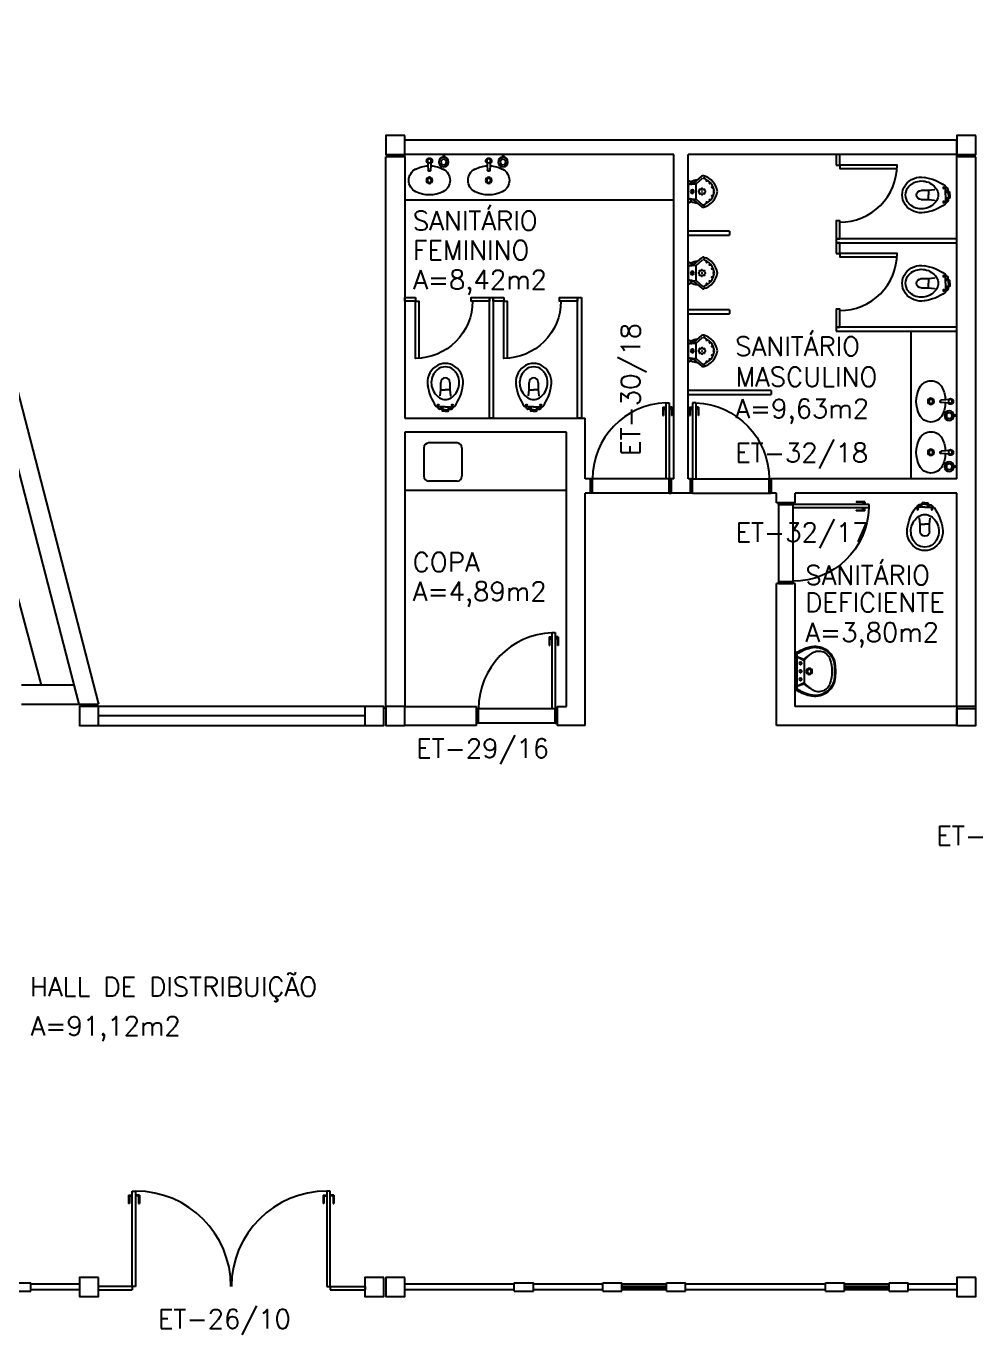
# Model space of a CAD drawing. Header units: centimetres. Extents: x -214 to 72, y 205 to 367.
# Drawn here: x -169.15 to -159.17, y 311.72 to 325.47 of the extents above; entities that cross this region are included whole.
import ezdxf

# ---------------------------------------------------------------- set-up
doc = ezdxf.new("R2010")
doc.units = ezdxf.units.CM
doc.header["$MEASUREMENT"] = 0
doc.layers.get('0').update_dxf_attribs({"linetype": 'CONTINUOUS'})
for name, color, linetype in [('ALV', 2, 'CONTINUOUS'), ('AREA', 2, 'CONTINUOUS'), ('DIV', 2, 'CONTINUOUS'), ('ENDEREÇO NOVO', 2, 'CONTINUOUS'), ('ESQ', 1, 'CONTINUOUS'), ('ESTRUT', 3, 'CONTINUOUS'), ('MACANETA', 2, 'CONTINUOUS'), ('MARCO', 2, 'CONTINUOUS'), ('PEÇAS', 1, 'CONTINUOUS'), ('PORTA', 1, 'CONTINUOUS'), ('SOLEIRA', 1, 'CONTINUOUS'), ('TEXTO', 2, 'CONTINUOUS')]:
    doc.layers.add(name, color=color, linetype=linetype)
doc.styles.add('UNB-100', font='simplex.shx', dxfattribs={"height": 0.2})

# ---------------------------------------------------------------- blocks, each defined once
blk = doc.blocks.new('PDFT')
at = {"color": 1}
for p, q in [((0.318, 0.979), (0.318, 0.889)), ((0.318, 0.979), (0.358, 0.979)), ((0.328, 0.969), (0.328, 0.889)), ((0.328, 0.969), (0.358, 0.969)), ((0.433, 0.979), (0.393, 0.979)), ((0.423, 0.969), (0.393, 0.969)), ((0.423, 0.969), (0.423, 0.889)), ((0.433, 0.979), (0.433, 0.889)), ((2.362, 0.979), (2.362, 0.889)), ((2.362, 0.979), (2.402, 0.979)), ((2.372, 0.969), (2.372, 0.889)), ((2.372, 0.969), (2.402, 0.969)), ((2.477, 0.979), (2.437, 0.979)), ((2.467, 0.969), (2.437, 0.969)), ((2.467, 0.969), (2.467, 0.889)), ((2.477, 0.979), (2.477, 0.889)), ((0.328, 0.889), (0.318, 0.889)), ((0.423, 0.889), (0.433, 0.889)), ((2.372, 0.889), (2.362, 0.889)), ((2.467, 0.889), (2.477, 0.889))]:
    blk.add_line(p, q, dxfattribs=at)
at = {"color": 2}
for p, q in [((0.358, 0.018), (0.358, 1.019)), ((0.358, 1.019), (0.393, 1.019)), ((0.393, 1.019), (0.393, 0.018)), ((2.402, 1.019), (2.402, 0.018)), ((2.437, 1.019), (2.402, 1.019)), ((2.437, 0.018), (2.437, 1.019)), ((0.358, 0.018), (0, 0.017)), ((0, 0.017), (0, -0.017)), ((0.393, 0.018), (0.358, 0.018)), ((0.358, 0.018), (0.358, -0.017)), ((2.402, 0.018), (2.437, 0.018)), ((2.437, 0.017), (2.437, -0.017)), ((2.437, 0.017), (2.805, 0.017)), ((2.805, 0.017), (2.805, -0.017)), ((0, -0.017), (0.358, -0.017)), ((2.437, -0.017), (2.805, -0.017))]:
    blk.add_line(p, q, dxfattribs=at)
at = {"color": 1}
for centre, start, end in [((0.393, 0.018), 0.0837, 90), ((2.402, 0.018), 90, 179.9163)]:
    blk.add_arc(centre, 1.002, start, end, dxfattribs=at)
blk = doc.blocks.new('DOOR80')
at = {"layer": 'MACANETA'}
for p, q in [((-0.015, -0.665), (-0.01, -0.665)), ((-0.015, -0.755), (-0.015, -0.665)), ((-0.01, -0.755), (-0.01, -0.665)), ((0.08, -0.665), (0.075, -0.665)), ((0.075, -0.755), (0.075, -0.665)), ((0.08, -0.755), (0.08, -0.665)), ((-0.015, -0.755), (0.012, -0.755)), ((-0.01, -0.735), (0.012, -0.735)), ((0.012, -0.763), (0.012, -0.728)), ((0.012, -0.728), (0.015, -0.728)), ((0.012, -0.763), (0.015, -0.763)), ((0.053, -0.728), (0.05, -0.728)), ((0.053, -0.763), (0.05, -0.763)), ((0.053, -0.763), (0.053, -0.728)), ((0.075, -0.735), (0.053, -0.735)), ((0.08, -0.755), (0.053, -0.755))]:
    blk.add_line(p, q, dxfattribs=at)
at = {"layer": 'PORTA'}
for p, q in [((0.015, -0.8), (0.015, 0)), ((0.015, 0), (0.05, 0)), ((0.05, -0.8), (0.05, 0)), ((0.05, -0.8), (0.015, -0.8))]:
    blk.add_line(p, q, dxfattribs=at)
at = {"layer": 'PORTA', "color": 1}
blk.add_arc((0.02, 0), 0.8, 272.1491, 0, dxfattribs=at)
blk = doc.blocks.new('PORTA80')
at = {"layer": 'MARCO'}
for p, q in [((0, 0), (0.02, 0)), ((0, -0.15), (0, 0)), ((0.02, -0.15), (0.02, 0)), ((0.005, 0), (0.005, 0)), ((0.005, 0), (0.005, 0)), ((0.827, 0), (0.847, 0)), ((0.827, -0.15), (0.827, 0)), ((0.828, 0), (0.828, 0)), ((0.828, 0), (0.828, 0)), ((0.828, 0), (0.828, 0)), ((0.847, -0.15), (0.847, 0)), ((-0.002, -0.15), (-0.002, -0.15)), ((-0.002, -0.15), (-0.002, -0.15)), ((-0.002, -0.15), (-0.002, -0.15)), ((0.02, -0.15), (0, -0.15)), ((0.827, -0.15), (0.847, -0.15)), ((0.828, -0.15), (0.828, -0.15)), ((0.828, -0.15), (0.828, -0.15)), ((0.828, -0.15), (0.828, -0.15))]:
    blk.add_line(p, q, dxfattribs=at)
at = {"layer": 'SOLEIRA'}
for p, q in [((0.048, 0), (0.828, 0)), ((0.02, -0.15), (0.828, -0.15))]:
    blk.add_line(p, q, dxfattribs=at)
at = {"layer": 'PORTA', "xscale": -1, "rotation": 179.9999999948552}
blk.add_blockref('DOOR80', (0.005, 0), dxfattribs=at)
blk = doc.blocks.new('VASO')
for p, q in [((0.1, 0), (0.1, 0.028)), ((0.1, 0), (0.1, -0.028)), ((0.146, 0.031), (0.113, 0.031)), ((0.114, 0), (0.114, 0.028)), ((0.114, 0), (0.114, -0.028)), ((0.119, 0.031), (0.119, 0.062)), ((0.146, 0.05), (0.119, 0.05)), ((0.146, 0), (0.146, 0.089)), ((0.146, 0), (0.146, -0.089)), ((0.261, 0.056), (0.259, 0.059)), ((0.323, 0.049), (0.261, 0.056)), ((0.401, 0.049), (0.323, 0.049)), ((0.323, 0.049), (0.323, 0)), ((0.323, -0.049), (0.323, 0)), ((0.146, -0.031), (0.113, -0.031)), ((0.119, -0.031), (0.119, -0.062)), ((0.146, -0.05), (0.119, -0.05)), ((0.261, -0.056), (0.259, -0.059)), ((0.323, -0.049), (0.261, -0.056)), ((0.401, -0.049), (0.323, -0.049))]:
    blk.add_line(p, q)
for centre in [(0.164, 0.075), (0.164, -0.075)]:
    blk.add_circle(centre, 0.00682)
for centre, radius, start, end in [((0.436, -0.294), 0.484, 97.6805, 126.3456), ((0.397, -0.04), 0.187, 54.2515, 147.3201), ((0.4, -0.02), 0.208, 36.8888, 100.1214), ((0.107, 0.028), 0.00697, 0.8534, 179.1466), ((0.128, 0.062), 0.00909, 126.1604, 180), ((0.404, -0.315), 0.477, 122.7818, 126.1604), ((0.155, 0.089), 0.00909, 126.3456, 180), ((0.334, 0), 0.112, 147.3201, 212.6799), ((0.401, 0), 0.0486, 0, 90), ((0.401, 0), 0.0486, 270, 0), ((0.413, -0.018), 0.159, 41.3299, 54.2515), ((0.433, 0), 0.132, 318.6701, 41.3299), ((0.427, 0), 0.174, 323.1112, 36.8888), ((0.107, -0.028), 0.00697, 180.8534, 359.1466), ((0.128, -0.062), 0.00909, 180, 233.8396), ((0.404, 0.315), 0.477, 233.8396, 237.2182), ((0.155, -0.089), 0.00909, 180, 233.6544), ((0.436, 0.294), 0.484, 233.6544, 262.3195), ((0.397, 0.04), 0.187, 212.6799, 305.7485), ((0.4, 0.02), 0.208, 259.8786, 323.1112), ((0.413, 0.018), 0.159, 305.7485, 318.6701)]:
    blk.add_arc(centre, radius, start, end)
blk = doc.blocks.new('CUBA-01P')
for p, q in [((-0.155, 0), (-0.155, -0.03)), ((-0.145, 0), (-0.145, -0.03)), ((-0.02, -0.068), (-0.012, -0.165)), ((0.02, -0.068), (0.012, -0.165))]:
    blk.add_line(p, q)
for centre, radius in [((-0.15, -0.08), 0.05), ((-0.15, -0.08), 0.03), ((0, -0.068), 0.02), ((0, -0.273), 0.033), ((0, -0.273), 0.0212)]:
    blk.add_circle(centre, radius)
for centre, radius, start, end in [((0, -0.44), 0.32, 92.8226, 116.4054), ((0, -0.068), 0.03, 306.4013, 232.6706), ((0, -0.44), 0.32, 63.5946, 87.2424), ((-0.083, -0.273), 0.134, 116.4054, 243.5946), ((0, -0.165), 0.012, 180, 10.1205), ((0.083, -0.273), 0.134, 296.4054, 63.5946), ((0, -0.106), 0.32, 243.5946, 296.4054)]:
    blk.add_arc(centre, radius, start, end)
blk = doc.blocks.new('MICT')
for p, q in [((0.064, 0.093), (0.144, 0.16)), ((0.085, 0.08), (0.154, 0.139)), ((0, 0.113), (0, -0.113)), ((0.006, 0.117), (0.032, 0.103)), ((0.067, 0.095), (0.014, 0.077)), ((0.014, 0.077), (0.077, 0.081)), ((0.032, 0.103), (0.032, 0.083)), ((0.082, 0.077), (0.082, -0.077)), ((0.006, -0.117), (0.032, -0.103)), ((0.014, -0.077), (0.077, -0.081)), ((0.067, -0.095), (0.014, -0.077)), ((0.032, -0.103), (0.032, -0.083)), ((0.064, -0.093), (0.144, -0.16)), ((0.085, -0.08), (0.154, -0.139))]:
    blk.add_line(p, q)
for centre in [(0.123, 0.022), (0.147, 0.031), (0.17, 0.022), (0.199, 0.113), (0.228, 0.087), (0.255, 0.045), (0.123, -0.022), (0.147, -0.031), (0.17, -0.022), (0.199, -0.113), (0.228, -0.087), (0.255, -0.045)]:
    blk.add_circle(centre, 0.00453)
for centre, radius, start, end in [((0.16, 0.141), 0.0251, 74.2295, 130.149), ((0.17, 0.12), 0.024, 69.3676, 130.149), ((0.104, -0.024), 0.175, 7.8859, 71.7277), ((0.112, -0.027), 0.199, 7.769, 74.2295), ((0.004, 0.113), 0.00402, 61.3007, 180), ((0.018, 0.057), 0.02, 100.4183, 154.4796), ((0.022, 0.142), 0.0647, 274.0154, 310.149), ((0.046, 0), 0.019, 0, 180), ((0.046, 0), 0.019, 180, 0), ((0.046, 0), 0.0162, 0, 180), ((0.046, 0), 0.0162, 180, 0), ((0.11, -0.051), 0.173, 94.1447, 116.8333), ((0.046, 0), 0.0108, 0, 180), ((0.046, 0), 0.0108, 180, 0), ((0.078, 0.077), 0.00402, 0, 94.0154), ((0.094, 0.072), 0.012, 136.6761, 180.6419), ((0.114, 0), 0.00453, 0, 180), ((0.114, 0), 0.00453, 180, 0), ((0.147, 0), 0.00453, 0, 180), ((0.147, 0), 0.00453, 180, 0), ((0.104, 0.024), 0.175, 288.2723, 352.1141), ((0.112, 0.027), 0.199, 285.7705, 352.231), ((0.179, 0), 0.00453, 0, 180), ((0.179, 0), 0.00453, 180, 0), ((0.266, 0), 0.00453, 1.7832, 178.2168), ((0.018, -0.057), 0.02, 205.5204, 259.5817), ((0.004, -0.113), 0.00402, 180, 298.6993), ((0.022, -0.142), 0.0647, 49.851, 85.9846), ((0.11, 0.051), 0.173, 243.1667, 265.8553), ((0.078, -0.077), 0.00402, 265.9846, 0), ((0.094, -0.072), 0.012, 179.3581, 223.3239), ((0.266, 0), 0.00453, 181.7832, 358.2168), ((0.16, -0.141), 0.0251, 229.851, 285.7705), ((0.17, -0.12), 0.024, 229.851, 290.6324)]:
    blk.add_arc(centre, radius, start, end)
blk = doc.blocks.new('LAV')
for p, q in [((0, -0.182), (0, 0.182)), ((0.013, 0), (0.013, 0.175)), ((0.013, 0.155), (0.097, 0.126)), ((0.013, 0.155), (0.092, 0.116)), ((0.013, -0.175), (0.013, 0.155)), ((0.013, 0), (0.013, -0.155)), ((0.092, -0.116), (0.092, 0.116)), ((0.013, -0.155), (0.092, -0.116)), ((0.013, -0.155), (0.097, -0.126))]:
    blk.add_line(p, q)
for centre, radius in [((0.053, 0.084), 0.0137), ((0.053, 0), 0.0137), ((0.145, 0), 0.0315), ((0.145, 0), 0.021), ((0.053, -0.084), 0.0137)]:
    blk.add_circle(centre, radius)
for centre, radius, start, end in [((0.013, 0.182), 0.0126, 122.7859, 180), ((0.286, -0.242), 0.518, 105.1115, 122.7859), ((0.025, 0.175), 0.0126, 121.9899, 180), ((0.286, -0.242), 0.505, 104.7183, 121.9899), ((4.534, -4.92), 6.719, 130.5597, 131.3277), ((0.115, 0.132), 0.0137, 126.1653, 188.2711), ((4.072, -5.281), 6.719, 125.5597, 126.1653), ((0.206, 0.054), 0.21, 8.1254, 105.1115), ((0.208, 0.053), 0.2, 7.8851, 104.7183), ((0.245, 0.091), 0.123, 17.587, 130.5597), ((0.105, 0.116), 0.0126, 131.3277, 180), ((-0.042, 0), 0.424, 0, 17.587), ((-0.042, 0), 0.424, 342.413, 0), ((-0.175, 0), 0.587, 0, 7.8851), ((-0.175, 0), 0.587, 352.1149, 0), ((-0.175, 0), 0.595, 0, 8.1254), ((-0.175, 0), 0.595, 351.8746, 0), ((0.105, -0.116), 0.0126, 180, 228.6723), ((4.534, 4.92), 6.719, 228.6723, 229.4403), ((0.115, -0.132), 0.0137, 171.7289, 233.8347), ((0.206, -0.054), 0.21, 254.8885, 351.8746), ((0.208, -0.053), 0.2, 255.2817, 352.1149), ((0.245, -0.091), 0.123, 229.4403, 342.413), ((0.013, -0.182), 0.0126, 180, 237.2141), ((0.286, 0.242), 0.518, 237.2141, 254.8885), ((0.025, -0.175), 0.0126, 180, 238.0101), ((0.286, 0.242), 0.505, 238.0101, 255.2817), ((4.072, 5.281), 6.719, 233.8347, 234.4403)]:
    blk.add_arc(centre, radius, start, end)

msp = doc.modelspace()

# ---------------------------------------------------------------- linework, layer by layer
at = {"layer": 'ALV'}
for p, q in [((-170.42, 325.38), (-168.602, 318.34)), ((-170.235, 325.466), (-168.395, 318.34)), ((-170.758, 325.101), (-168.995, 318.54)), ((-159.375, 324.268), (-165.175, 324.268)), ((-165.175, 324.093), (-165.175, 324.268)), ((-159.375, 324.093), (-159.375, 324.268)), ((-162.35, 324.118), (-165.175, 324.118)), ((-162.35, 320.708), (-162.35, 324.118)), ((-159.375, 324.118), (-162.2, 324.118)), ((-162.2, 320.708), (-162.2, 324.118)), ((-165.375, 318.293), (-165.375, 324.093)), ((-165.175, 324.093), (-165.375, 324.093)), ((-165.175, 324.093), (-165.175, 321.348)), ((-159.175, 324.093), (-159.375, 324.093)), ((-159.375, 320.708), (-159.375, 324.093)), ((-159.175, 318.293), (-159.175, 324.093)), ((-162.35, 323.638), (-165.175, 323.638)), ((-159.855, 320.708), (-159.855, 322.262)), ((-165.175, 321.348), (-163.28, 321.348)), ((-163.28, 320.708), (-163.28, 321.348)), ((-165.175, 321.198), (-165.175, 318.318)), ((-163.475, 321.198), (-165.175, 321.198)), ((-163.475, 318.318), (-163.475, 321.198)), ((-163.224, 320.708), (-163.28, 320.708)), ((-163.224, 320.708), (-163.224, 320.558)), ((-162.35, 320.708), (-162.378, 320.708)), ((-162.378, 320.708), (-162.378, 320.558)), ((-162.173, 320.708), (-162.2, 320.708)), ((-162.173, 320.708), (-162.173, 320.558)), ((-159.375, 320.708), (-161.326, 320.708)), ((-161.326, 320.708), (-161.326, 320.558)), ((-163.28, 318.118), (-163.28, 320.558)), ((-163.224, 320.558), (-163.28, 320.558)), ((-162.173, 320.558), (-162.378, 320.558)), ((-161.27, 320.558), (-161.326, 320.558)), ((-161.27, 320.458), (-161.27, 320.558)), ((-159.375, 320.558), (-161.075, 320.558)), ((-161.075, 320.458), (-161.075, 320.558)), ((-159.375, 318.318), (-159.375, 320.558)), ((-161.075, 320.458), (-161.27, 320.458)), ((-161.27, 318.118), (-161.27, 319.611)), ((-161.075, 319.611), (-161.27, 319.611)), ((-161.075, 318.318), (-161.075, 319.611)), ((-168.653, 318.54), (-169.202, 318.54)), ((-168.653, 318.54), (-168.602, 318.34)), ((-169.202, 318.34), (-168.602, 318.34)), ((-168.602, 318.34), (-168.395, 318.34)), ((-165.175, 318.318), (-164.422, 318.318)), ((-165.175, 318.118), (-165.175, 318.293)), ((-164.422, 318.118), (-164.422, 318.318)), ((-163.575, 318.318), (-163.575, 318.118)), ((-163.575, 318.318), (-163.475, 318.318)), ((-159.375, 318.318), (-161.075, 318.318)), ((-159.175, 318.293), (-159.375, 318.293)), ((-159.375, 318.118), (-159.375, 318.293)), ((-164.422, 318.118), (-165.175, 318.118)), ((-163.28, 318.118), (-163.575, 318.118)), ((-159.375, 318.118), (-161.27, 318.118)), ((-169.305, 312.26), (-169.105, 312.26)), ((-169.305, 312.175), (-169.105, 312.175)), ((-169.105, 312.175), (-169.105, 312.26)), ((-168.595, 312.248), (-169.105, 312.248)), ((-168.595, 312.188), (-169.105, 312.188)), ((-164.025, 312.248), (-165.175, 312.248)), ((-164.025, 312.188), (-165.175, 312.188)), ((-164.025, 312.26), (-163.825, 312.26)), ((-164.025, 312.175), (-164.025, 312.26)), ((-164.025, 312.175), (-163.825, 312.175)), ((-163.825, 312.175), (-163.825, 312.26)), ((-163.095, 312.248), (-163.825, 312.248)), ((-163.095, 312.188), (-163.825, 312.188)), ((-163.095, 312.26), (-162.895, 312.26)), ((-163.095, 312.175), (-163.095, 312.26)), ((-163.095, 312.175), (-162.895, 312.175)), ((-162.895, 312.175), (-162.895, 312.26)), ((-162.425, 312.248), (-162.895, 312.248)), ((-162.425, 312.188), (-162.895, 312.188)), ((-162.425, 312.26), (-162.225, 312.26)), ((-162.425, 312.175), (-162.425, 312.26)), ((-162.425, 312.175), (-162.225, 312.175)), ((-162.225, 312.175), (-162.225, 312.26)), ((-160.755, 312.248), (-162.225, 312.248)), ((-160.755, 312.188), (-162.225, 312.188)), ((-160.755, 312.26), (-160.555, 312.26)), ((-160.755, 312.175), (-160.755, 312.26)), ((-160.755, 312.175), (-160.555, 312.175)), ((-160.555, 312.175), (-160.555, 312.26)), ((-160.085, 312.248), (-160.555, 312.248)), ((-160.085, 312.188), (-160.555, 312.188)), ((-160.085, 312.175), (-160.085, 312.26)), ((-160.085, 312.26), (-159.885, 312.26)), ((-160.085, 312.175), (-159.885, 312.175)), ((-159.885, 312.175), (-159.885, 312.26)), ((-159.375, 312.248), (-159.885, 312.248)), ((-159.375, 312.188), (-159.885, 312.188))]:
    msp.add_line(p, q, dxfattribs=at)
at = {"layer": 'DIV'}
for p, q in [((-161.763, 323.311), (-162.2, 323.311)), ((-161.763, 323.311), (-161.763, 323.271)), ((-162.2, 323.271), (-161.763, 323.271)), ((-159.375, 323.23), (-160.644, 323.23)), ((-160.644, 323.23), (-160.644, 323.19)), ((-160.644, 323.19), (-159.375, 323.19)), ((-164.287, 321.348), (-164.287, 322.616)), ((-164.287, 322.616), (-164.247, 322.616)), ((-164.247, 322.616), (-164.247, 321.348)), ((-163.36, 322.616), (-163.32, 322.616)), ((-163.36, 321.348), (-163.36, 322.616)), ((-163.32, 322.616), (-163.32, 321.348)), ((-161.763, 322.484), (-162.2, 322.484)), ((-161.763, 322.484), (-161.763, 322.444)), ((-162.2, 322.444), (-161.763, 322.444)), ((-160.644, 322.302), (-160.644, 322.262)), ((-159.375, 322.302), (-160.644, 322.302)), ((-160.644, 322.262), (-159.375, 322.262)), ((-161.326, 321.637), (-162.2, 321.637)), ((-161.326, 321.637), (-161.326, 321.597)), ((-162.2, 321.597), (-161.326, 321.597)), ((-164.247, 321.348), (-164.287, 321.348)), ((-163.32, 321.348), (-163.36, 321.348)), ((-164.625, 321.086), (-164.925, 321.086)), ((-164.975, 321.036), (-164.975, 320.736)), ((-164.575, 321.036), (-164.575, 320.736)), ((-164.625, 320.686), (-164.925, 320.686)), ((-163.475, 320.586), (-165.175, 320.586)), ((-165.595, 318.318), (-168.395, 318.318)), ((-165.595, 318.218), (-168.395, 318.218)), ((-168.395, 318.118), (-165.595, 318.118))]:
    msp.add_line(p, q, dxfattribs=at)
for points in [[(-160.643, 324.006), (-160.603, 324.006), (-160.603, 324.118), (-160.643, 324.118)], [(-160.644, 323.23), (-160.604, 323.23), (-160.604, 323.42), (-160.644, 323.42)], [(-160.643, 323.078), (-160.603, 323.078), (-160.603, 323.19), (-160.643, 323.19)], [(-165.064, 322.615), (-165.064, 322.575), (-165.175, 322.575), (-165.175, 322.615)], [(-164.287, 322.616), (-164.287, 322.576), (-164.477, 322.576), (-164.477, 322.616)], [(-164.136, 322.615), (-164.136, 322.575), (-164.247, 322.575), (-164.247, 322.615)], [(-163.36, 322.616), (-163.36, 322.576), (-163.55, 322.576), (-163.55, 322.616)], [(-160.644, 322.302), (-160.604, 322.302), (-160.604, 322.492), (-160.644, 322.492)]]:
    msp.add_lwpolyline(points, close=True, dxfattribs=at)
for points in [[(-160.603, 323.406, 0.414214), (-160.003, 324.006), (-160.603, 324.006), (-160.603, 323.971), (-160.003, 323.971)], [(-160.603, 322.478, 0.414214), (-160.003, 323.078), (-160.603, 323.078), (-160.603, 323.043), (-160.003, 323.043)], [(-164.464, 322.575, -0.414214), (-165.064, 321.975), (-165.064, 322.575), (-165.029, 322.575), (-165.029, 321.975)], [(-163.536, 322.575, -0.414214), (-164.136, 321.975), (-164.136, 322.575), (-164.101, 322.575), (-164.101, 321.975)]]:
    msp.add_lwpolyline(points, format="xyb", dxfattribs=at)
for centre, start, end in [((-164.925, 321.036), 90, 180), ((-164.625, 321.036), 0, 90), ((-164.925, 320.736), 180, 270), ((-164.625, 320.736), 270, 0)]:
    msp.add_arc(centre, 0.05, start, end, dxfattribs=at)
at = {"layer": 'ESQ'}
for p, q in [((-162.895, 312.228), (-162.425, 312.228)), ((-162.895, 312.208), (-162.425, 312.208)), ((-160.555, 312.228), (-160.085, 312.228)), ((-160.555, 312.208), (-160.085, 312.208))]:
    msp.add_line(p, q, dxfattribs=at)
at = {"layer": 'ESTRUT'}
for points in [[(-165.175, 324.318), (-165.375, 324.318), (-165.375, 324.118), (-165.175, 324.118)], [(-159.175, 324.318), (-159.375, 324.318), (-159.375, 324.118), (-159.175, 324.118)], [(-168.395, 318.318), (-168.595, 318.318), (-168.595, 318.118), (-168.395, 318.118)], [(-165.395, 318.318), (-165.595, 318.318), (-165.595, 318.118), (-165.395, 318.118)], [(-165.175, 318.318), (-165.375, 318.318), (-165.375, 318.118), (-165.175, 318.118)], [(-159.175, 318.318), (-159.375, 318.318), (-159.375, 318.118), (-159.175, 318.118)], [(-168.395, 312.318), (-168.595, 312.318), (-168.595, 312.118), (-168.395, 312.118)], [(-165.395, 312.318), (-165.595, 312.318), (-165.595, 312.118), (-165.395, 312.118)], [(-165.175, 312.318), (-165.375, 312.318), (-165.375, 312.118), (-165.175, 312.118)], [(-159.175, 312.318), (-159.375, 312.318), (-159.375, 312.118), (-159.175, 312.118)]]:
    msp.add_lwpolyline(points, close=True, dxfattribs=at)

# ---------------------------------------------------------------- block references
at = {"layer": 'ALV', "xscale": -1}
for p in [(-162.378, 320.708), (-163.575, 318.293)]:
    msp.add_blockref('PORTA80', p, dxfattribs=at)
at = {"layer": 'ALV'}
msp.add_blockref('PORTA80', (-162.173, 320.708), dxfattribs=at)
at = {"layer": 'ALV', "rotation": 270}
msp.add_blockref('PORTA80', (-161.098, 320.458), dxfattribs=at)
at = {"layer": 'ESQ'}
msp.add_blockref('PDFT', (-168.397, 312.205), dxfattribs=at)
at = {"layer": 'PEÇAS', "xscale": -1}
for name, p in [('CUBA-01P', (-164.917, 324.118)), ('CUBA-01P', (-164.294, 324.118)), ('VASO', (-159.349, 323.692)), ('VASO', (-159.349, 322.764))]:
    msp.add_blockref(name, p, dxfattribs=at)
at = {"layer": 'PEÇAS'}
for p in [(-162.2, 323.728), (-162.2, 322.872), (-162.2, 322.054)]:
    msp.add_blockref('MICT', p, dxfattribs=at)
at = {"layer": 'PEÇAS', "rotation": 90}
for p in [(-164.75, 321.321), (-163.822, 321.321)]:
    msp.add_blockref('VASO', p, dxfattribs=at)
at = {"layer": 'PEÇAS', "xscale": -1}
for name, p, rotation in [('CUBA-01P', (-159.375, 321.523), 270), ('CUBA-01P', (-159.375, 320.987), 270), ('VASO', (-159.711, 320.556), 90), ('LAV', (-161.071, 318.686), 180)]:
    msp.add_blockref(name, p, dxfattribs=dict(at, rotation=rotation))

# ---------------------------------------------------------------- texts
at = {"layer": 'AREA', "style": 'UNB-100'}
for s, p in [('A=8,42m2', (-165.088, 322.702)), ('A=9,63m2', (-161.703, 321.348)), ('A=4,89m2', (-165.092, 319.427)), ('A=3,80m2', (-160.968, 318.997)), ('A=91,12m2', (-169.107, 314.861))]:
    msp.add_text(s, height=0.2, dxfattribs=at).set_placement(p)
at = {"layer": 'ENDEREÇO NOVO', "style": 'UNB-100'}
msp.add_text('ET-30/18', height=0.2, rotation=90, dxfattribs=at).set_placement((-162.704, 320.95))
for s, p in [('ET-32/18', (-161.704, 320.884)), ('ET-32/17', (-161.701, 320.047)), ('ET-29/16', (-165.057, 317.777)), ('ET-34/14', (-159.591, 316.86)), ('ET-26/10', (-167.77, 311.782))]:
    msp.add_text(s, height=0.2, dxfattribs=at).set_placement(p)
at = {"layer": 'TEXTO', "style": 'UNB-100'}
for s, p in [('SANITÁRIO', (-165.091, 323.321)), ('FEMININO', (-165.092, 323.012)), ('SANITÁRIO', (-161.704, 322.002)), ('MASCULINO', (-161.701, 321.681)), ('COPA', (-165.093, 319.734)), ('SANITÁRIO', (-160.968, 319.597)), ('DEFICIENTE', (-160.969, 319.311)), ('HALL DE DISTRIBUIÇÃO', (-169.114, 315.272))]:
    msp.add_text(s, height=0.2, dxfattribs=at).set_placement(p)

doc.saveas('drawing.dxf')
